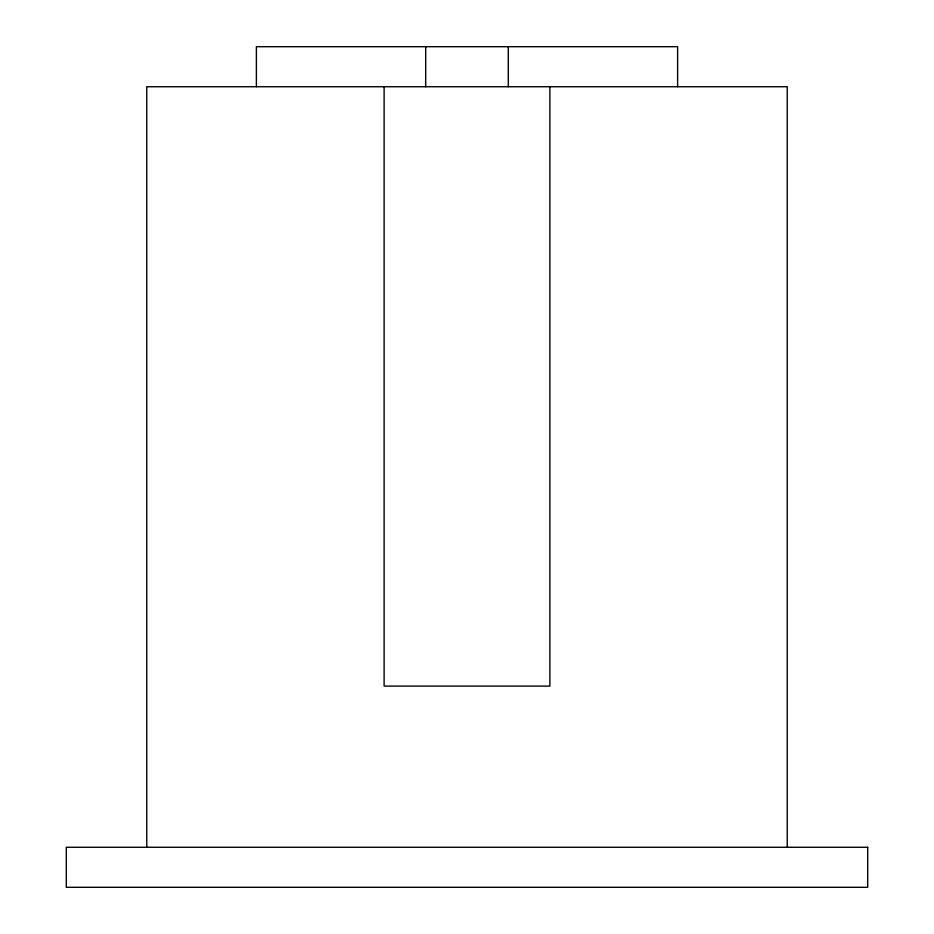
<?xml version="1.0" encoding="UTF-8"?>
<svg xmlns="http://www.w3.org/2000/svg" width="934" height="934" viewBox="0 0 934 934"><rect width="100%" height="100%" fill="white"/><g stroke="black" fill="none" stroke-linecap="round" stroke-linejoin="round"><path stroke-width="1.4" d="M787.234 847.266L787.234 86.734L146.766 86.734L146.766 847.266M677.617 86.734L677.617 46.7L256.383 46.7L256.383 86.734M549.881 86.734L549.881 686.105L384.119 686.105L384.119 86.734M508.294 46.7L508.294 86.734M425.706 46.7L425.706 86.734M867.698 847.266L66.302 847.266L66.302 887.3L867.698 887.3L867.698 847.266"/></g></svg>
